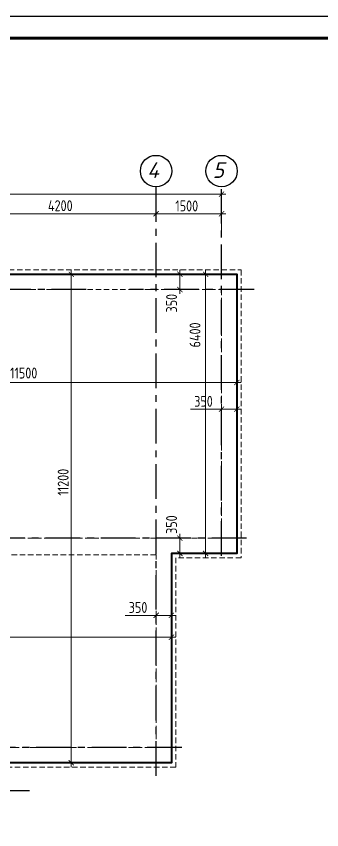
# Model space of a CAD drawing. Extents: x -12289450 to -10763036, y -7834513 to -6150123.
# Drawn here: x -10916637 to -10909636, y -7823467 to -7804813 of the extents above; entities that cross this region are included whole.
import ezdxf

# ---------------------------------------------------------------- set-up
doc = ezdxf.new("R2010")
doc.units = 0
doc.header["$LTSCALE"] = 25
doc.header["$PDMODE"] = 35
doc.linetypes.add('CENTER', pattern=[50.8, 31.75, -6.35, 6.35, -6.35])
doc.linetypes.add('DASHED', pattern=[0.75, 0.5, -0.25])
doc.layers.get('DefPoints').update_dxf_attribs({"color": 10, "lineweight": 30})
for name, color, linetype in [('005-РАЗМЕРЫ', 252, 'Continuous'), ('014-ОСИ', 251, 'CENTER'), ('EEE', 7, 'Continuous'), ('Новое', 51, 'Continuous'), ('Текст', 7, 'Continuous')]:
    doc.layers.add(name, color=color, linetype=linetype)
doc.layers.add('СТЕНЫ', color=5, linetype='Continuous', lineweight=40)
doc.styles.add('GOST 2.304', font='cs_gost2304.shx')
doc.styles.add('Isocpeur', font='isocpeui.ttf')
doc.dimstyles.new('1', dxfattribs={"dimscale": 100, "dimtxt": 2.5, "dimasz": 1.2, "dimexe": 1, "dimexo": 1, "dimgap": 0.5, "dimtad": 1, "dimdec": 0, "dimzin": 0, "dimdsep": 46, "dimtxsty": 'GOST 2.304', "dimblk": 'ARCHTICK', "dimcen": 0.09, "dimdle": 1, "dimclrd": 256, "dimclre": 256, "dimclrt": 7, "dimadec": 0, "dimazin": 0, "dimtfac": 1, "dimtdec": 0, "dimtmove": 0, "dimatfit": 3, "dimldrblk": 'ARCHTICK', "dimfxl": 0, "dimtolj": 1, "dimtzin": 0, "dimlwd": 5, "dimlwe": 5, "dimarcsym": 0})

# ---------------------------------------------------------------- blocks, each defined once
blk = doc.blocks.new('_ArchTick')
at = {"color": 0, "linetype": 'ByBlock', "const_width": 0.15}
blk.add_lwpolyline([(-0.5, -0.5), (0.5, 0.5)], dxfattribs=at)
blk = doc.blocks.new('*D1608')
at = {"layer": '005-РАЗМЕРЫ', "lineweight": 5, "transparency": 16777216}
for p, q in [((-10924332, -7808893), (-10911832, -7808893)), ((-10924232, -7809739), (-10924232, -7808793)), ((-10911932, -7809789), (-10911932, -7808793))]:
    blk.add_line(p, q, dxfattribs=at)
at = {"layer": 'DefPoints', "color": 0, "transparency": 16777216}
for p in [(-10911932, -7808893), (-10924232, -7809839), (-10911932, -7809889)]:
    blk.add_point(p, dxfattribs=at)
at = {"layer": '005-РАЗМЕРЫ', "lineweight": 5, "transparency": 16777216, "xscale": 120, "yscale": 120, "zscale": 120, "rotation": 180}
blk.add_blockref('_ArchTick', (-10924232, -7808893), dxfattribs=at)
at = {"layer": '005-РАЗМЕРЫ', "lineweight": 5, "transparency": 16777216, "xscale": 120, "yscale": 120, "zscale": 120}
blk.add_blockref('_ArchTick', (-10911932, -7808893), dxfattribs=at)
at = {"layer": '005-РАЗМЕРЫ', "color": 7, "transparency": 16777216, "insert": (-10919452, -7808703), "char_height": 250, "attachment_point": 5, "style": 'GOST 2.304'}
blk.add_mtext('\\A1;12300', dxfattribs=at)
blk = doc.blocks.new('*D1610')
at = {"layer": '005-РАЗМЕРЫ', "lineweight": 5, "transparency": 16777216}
for p, q in [((-10917632, -7809412), (-10917632, -7809242)), ((-10913432, -7809412), (-10913432, -7809242)), ((-10917732, -7809342), (-10913332, -7809342))]:
    blk.add_line(p, q, dxfattribs=at)
at = {"layer": 'DefPoints', "color": 0, "transparency": 16777216}
for p in [(-10913432, -7809342), (-10917632, -7809512), (-10913432, -7809512)]:
    blk.add_point(p, dxfattribs=at)
at = {"layer": '005-РАЗМЕРЫ', "lineweight": 5, "transparency": 16777216, "xscale": 120, "yscale": 120, "zscale": 120, "rotation": 180}
blk.add_blockref('_ArchTick', (-10917632, -7809342), dxfattribs=at)
at = {"layer": '005-РАЗМЕРЫ', "lineweight": 5, "transparency": 16777216, "xscale": 120, "yscale": 120, "zscale": 120}
blk.add_blockref('_ArchTick', (-10913432, -7809342), dxfattribs=at)
at = {"layer": '005-РАЗМЕРЫ', "color": 7, "transparency": 16777216, "insert": (-10915628, -7809158), "char_height": 250, "attachment_point": 5, "style": 'GOST 2.304'}
blk.add_mtext('\\A1;4200', dxfattribs=at)
blk = doc.blocks.new('*D1611')
at = {"layer": '005-РАЗМЕРЫ', "lineweight": 5, "transparency": 16777216}
for p, q in [((-10913432, -7809412), (-10913432, -7809242)), ((-10911932, -7809412), (-10911932, -7809242)), ((-10913532, -7809342), (-10911832, -7809342))]:
    blk.add_line(p, q, dxfattribs=at)
at = {"layer": 'DefPoints', "color": 0, "transparency": 16777216}
for p in [(-10911932, -7809342), (-10913432, -7809512), (-10911932, -7809512)]:
    blk.add_point(p, dxfattribs=at)
at = {"layer": '005-РАЗМЕРЫ', "lineweight": 5, "transparency": 16777216, "xscale": 120, "yscale": 120, "zscale": 120, "rotation": 180}
blk.add_blockref('_ArchTick', (-10913432, -7809342), dxfattribs=at)
at = {"layer": '005-РАЗМЕРЫ', "lineweight": 5, "transparency": 16777216, "xscale": 120, "yscale": 120, "zscale": 120}
blk.add_blockref('_ArchTick', (-10911932, -7809342), dxfattribs=at)
at = {"layer": '005-РАЗМЕРЫ', "color": 7, "transparency": 16777216, "insert": (-10912730, -7809162), "char_height": 250, "attachment_point": 5, "style": 'GOST 2.304'}
blk.add_mtext('\\A1;1500', dxfattribs=at)
blk = doc.blocks.new('*D1604')
at = {"layer": '005-РАЗМЕРЫ', "lineweight": 5, "transparency": 16777216}
for p, q in [((-10915345, -7810731), (-10915477, -7810731)), ((-10915377, -7810631), (-10915377, -7822031)), ((-10915345, -7821931), (-10915477, -7821931))]:
    blk.add_line(p, q, dxfattribs=at)
at = {"layer": 'DefPoints', "color": 0, "transparency": 16777216}
for p in [(-10915245, -7810731), (-10915377, -7821931), (-10915245, -7821931)]:
    blk.add_point(p, dxfattribs=at)
at = {"layer": '005-РАЗМЕРЫ', "lineweight": 5, "transparency": 16777216, "xscale": 120, "yscale": 120, "zscale": 120}
for p, rotation in [((-10915377, -7810731), 90), ((-10915377, -7821931), 270)]:
    blk.add_blockref('_ArchTick', p, dxfattribs=dict(at, rotation=rotation))
at = {"layer": '005-РАЗМЕРЫ', "color": 7, "transparency": 16777216, "insert": (-10915562, -7815498), "char_height": 250, "attachment_point": 5, "rotation": 90, "style": 'GOST 2.304'}
blk.add_mtext('\\A1;11200', dxfattribs=at)
blk = doc.blocks.new('*D1605')
at = {"layer": '005-РАЗМЕРЫ', "lineweight": 5, "ltscale": 100, "transparency": 16777216}
for p, q in [((-10923082, -7813081), (-10923082, -7813313)), ((-10911582, -7813088), (-10911582, -7813313)), ((-10911482, -7813213), (-10923182, -7813213))]:
    blk.add_line(p, q, dxfattribs=at)
at = {"layer": 'DefPoints', "color": 0, "ltscale": 100, "transparency": 16777216}
for p in [(-10923082, -7812981), (-10911582, -7812988), (-10923082, -7813213)]:
    blk.add_point(p, dxfattribs=at)
at = {"layer": '005-РАЗМЕРЫ', "lineweight": 5, "ltscale": 100, "transparency": 16777216, "xscale": 120, "yscale": 120, "zscale": 120, "rotation": 180}
blk.add_blockref('_ArchTick', (-10923082, -7813213), dxfattribs=at)
at = {"layer": '005-РАЗМЕРЫ', "lineweight": 5, "ltscale": 100, "transparency": 16777216, "xscale": 120, "yscale": 120, "zscale": 120}
blk.add_blockref('_ArchTick', (-10911582, -7813213), dxfattribs=at)
at = {"layer": '005-РАЗМЕРЫ', "color": 7, "ltscale": 100, "transparency": 16777216, "insert": (-10916467, -7812995), "char_height": 250, "attachment_point": 5, "style": 'GOST 2.304'}
blk.add_mtext('\\A1;11500', dxfattribs=at)
blk = doc.blocks.new('*D1606')
at = {"layer": '005-РАЗМЕРЫ', "lineweight": 5, "ltscale": 100, "transparency": 16777216}
for p, q in [((-10923182, -7819054), (-10912982, -7819054)), ((-10923082, -7819037), (-10923082, -7819154)), ((-10913082, -7819037), (-10913082, -7819154))]:
    blk.add_line(p, q, dxfattribs=at)
at = {"layer": 'DefPoints', "color": 0, "ltscale": 100, "transparency": 16777216}
for p in [(-10923082, -7818937), (-10913082, -7818937), (-10913082, -7819054)]:
    blk.add_point(p, dxfattribs=at)
at = {"layer": '005-РАЗМЕРЫ', "lineweight": 5, "ltscale": 100, "transparency": 16777216, "xscale": 120, "yscale": 120, "zscale": 120, "rotation": 180}
blk.add_blockref('_ArchTick', (-10923082, -7819054), dxfattribs=at)
at = {"layer": '005-РАЗМЕРЫ', "lineweight": 5, "ltscale": 100, "transparency": 16777216, "xscale": 120, "yscale": 120, "zscale": 120}
blk.add_blockref('_ArchTick', (-10913082, -7819054), dxfattribs=at)
at = {"layer": '005-РАЗМЕРЫ', "color": 7, "ltscale": 100, "transparency": 16777216, "insert": (-10918684, -7818842), "char_height": 250, "attachment_point": 5, "style": 'GOST 2.304'}
blk.add_mtext('\\A1;10000', dxfattribs=at)
blk = doc.blocks.new('*D1638')
at = {"layer": '005-РАЗМЕРЫ', "lineweight": 5, "ltscale": 100, "transparency": 16777216}
for p, q in [((-10912297, -7817231), (-10912297, -7810631)), ((-10912232, -7810731), (-10912197, -7810731)), ((-10912232, -7817131), (-10912197, -7817131))]:
    blk.add_line(p, q, dxfattribs=at)
at = {"layer": 'DefPoints', "color": 0, "ltscale": 100, "transparency": 16777216}
for p in [(-10912332, -7810731), (-10912297, -7810731), (-10912332, -7817131)]:
    blk.add_point(p, dxfattribs=at)
at = {"layer": '005-РАЗМЕРЫ', "lineweight": 5, "ltscale": 100, "transparency": 16777216, "xscale": 120, "yscale": 120, "zscale": 120}
for p, rotation in [((-10912297, -7810731), 90), ((-10912297, -7817131), 270)]:
    blk.add_blockref('_ArchTick', p, dxfattribs=dict(at, rotation=rotation))
at = {"layer": '005-РАЗМЕРЫ', "color": 7, "ltscale": 100, "transparency": 16777216, "insert": (-10912540, -7812121), "char_height": 250, "attachment_point": 5, "rotation": 90, "style": 'GOST 2.304'}
blk.add_mtext('\\A1;6400', dxfattribs=at)
blk = doc.blocks.new('*D1639')
at = {"layer": '005-РАЗМЕРЫ', "lineweight": 5, "ltscale": 100, "transparency": 16777216}
for p, q in [((-10912849, -7810731), (-10912987, -7810731)), ((-10912887, -7811181), (-10912887, -7810631)), ((-10912849, -7811081), (-10912987, -7811081))]:
    blk.add_line(p, q, dxfattribs=at)
at = {"layer": 'DefPoints', "color": 0, "ltscale": 100, "transparency": 16777216}
for p in [(-10912887, -7810731), (-10912749, -7810731), (-10912749, -7811081)]:
    blk.add_point(p, dxfattribs=at)
at = {"layer": '005-РАЗМЕРЫ', "lineweight": 5, "ltscale": 100, "transparency": 16777216, "xscale": 120, "yscale": 120, "zscale": 120}
for p, rotation in [((-10912887, -7810731), 90), ((-10912887, -7811081), 270)]:
    blk.add_blockref('_ArchTick', p, dxfattribs=dict(at, rotation=rotation))
at = {"layer": '005-РАЗМЕРЫ', "color": 7, "ltscale": 100, "transparency": 16777216, "insert": (-10913078, -7811393), "char_height": 250, "attachment_point": 5, "rotation": 90, "style": 'GOST 2.304'}
blk.add_mtext('\\A1;350', dxfattribs=at)
blk = doc.blocks.new('*D1641')
at = {"layer": '005-РАЗМЕРЫ', "lineweight": 5, "ltscale": 100, "transparency": 16777216}
for p, q in [((-10912887, -7816681), (-10912887, -7817231)), ((-10912849, -7816781), (-10912987, -7816781)), ((-10912849, -7817131), (-10912987, -7817131))]:
    blk.add_line(p, q, dxfattribs=at)
at = {"layer": 'DefPoints', "color": 0, "ltscale": 100, "transparency": 16777216}
for p in [(-10912749, -7816781), (-10912887, -7817131), (-10912749, -7817131)]:
    blk.add_point(p, dxfattribs=at)
at = {"layer": '005-РАЗМЕРЫ', "lineweight": 5, "ltscale": 100, "transparency": 16777216, "xscale": 120, "yscale": 120, "zscale": 120}
for p, rotation in [((-10912887, -7816781), 90), ((-10912887, -7817131), 270)]:
    blk.add_blockref('_ArchTick', p, dxfattribs=dict(at, rotation=rotation))
at = {"layer": '005-РАЗМЕРЫ', "color": 7, "ltscale": 100, "transparency": 16777216, "insert": (-10913078, -7816470), "char_height": 250, "attachment_point": 5, "rotation": 90, "style": 'GOST 2.304'}
blk.add_mtext('\\A1;350', dxfattribs=at)
blk = doc.blocks.new('*D1644')
at = {"layer": '005-РАЗМЕРЫ', "lineweight": 5, "transparency": 16777216}
for p, q in [((-10913432, -7818551), (-10914140, -7818551)), ((-10913432, -7818598), (-10913432, -7818451)), ((-10912982, -7818551), (-10913432, -7818551)), ((-10913082, -7818598), (-10913082, -7818451))]:
    blk.add_line(p, q, dxfattribs=at)
at = {"layer": 'DefPoints', "color": 0, "transparency": 16777216}
for p in [(-10913432, -7818551), (-10913432, -7818698), (-10913082, -7818698)]:
    blk.add_point(p, dxfattribs=at)
at = {"layer": '005-РАЗМЕРЫ', "lineweight": 5, "transparency": 16777216, "xscale": 120, "yscale": 120, "zscale": 120, "rotation": 180}
blk.add_blockref('_ArchTick', (-10913432, -7818551), dxfattribs=at)
at = {"layer": '005-РАЗМЕРЫ', "lineweight": 5, "transparency": 16777216, "xscale": 120, "yscale": 120, "zscale": 120}
blk.add_blockref('_ArchTick', (-10913082, -7818551), dxfattribs=at)
at = {"layer": '005-РАЗМЕРЫ', "color": 7, "transparency": 16777216, "insert": (-10913846, -7818371), "char_height": 250, "attachment_point": 5, "style": 'GOST 2.304'}
blk.add_mtext('\\A1;350', dxfattribs=at)
blk = doc.blocks.new('*D1645')
at = {"layer": '005-РАЗМЕРЫ', "lineweight": 5, "transparency": 16777216}
for p, q in [((-10911932, -7813871), (-10911932, -7813724)), ((-10911582, -7813871), (-10911582, -7813724)), ((-10911932, -7813824), (-10912640, -7813824)), ((-10911482, -7813824), (-10911932, -7813824))]:
    blk.add_line(p, q, dxfattribs=at)
at = {"layer": 'DefPoints', "color": 0, "transparency": 16777216}
for p in [(-10911932, -7813824), (-10911932, -7813971), (-10911582, -7813971)]:
    blk.add_point(p, dxfattribs=at)
at = {"layer": '005-РАЗМЕРЫ', "lineweight": 5, "transparency": 16777216, "xscale": 120, "yscale": 120, "zscale": 120, "rotation": 180}
blk.add_blockref('_ArchTick', (-10911932, -7813824), dxfattribs=at)
at = {"layer": '005-РАЗМЕРЫ', "lineweight": 5, "transparency": 16777216, "xscale": 120, "yscale": 120, "zscale": 120}
blk.add_blockref('_ArchTick', (-10911582, -7813824), dxfattribs=at)
at = {"layer": '005-РАЗМЕРЫ', "color": 7, "transparency": 16777216, "insert": (-10912346, -7813644), "char_height": 250, "attachment_point": 5, "style": 'GOST 2.304'}
blk.add_mtext('\\A1;350', dxfattribs=at)

msp = doc.modelspace()

# ---------------------------------------------------------------- linework, layer by layer
at = {"linetype": 'Continuous', "lineweight": 60, "ltscale": 75}
msp.add_lwpolyline([(-10929035.7, -7805313.4), (-10889535.9, -7805313.4), (-10889535.9, -7834013.3), (-10929035.7, -7834013.3)], close=True, dxfattribs=at)
at = {"layer": '014-ОСИ'}
for p, q in [((-10913432.3, -7822229.9), (-10913432.3, -7808722.5)), ((-10911932.3, -7817188.8), (-10911932.3, -7808722.5))]:
    msp.add_line(p, q, dxfattribs=at)
for points in [[(-10915033, -7811081.1), (-10926625.9, -7811081.1)], [(-10911182.3, -7811081.1), (-10914042.3, -7811081.1)], [(-10911362.2, -7816781.1), (-10926625.9, -7816781.1)], [(-10912844.2, -7821581.1), (-10926625.9, -7821581.1)]]:
    msp.add_lwpolyline(points, dxfattribs=at)
at = {"layer": 'EEE', "lineweight": 25, "ltscale": 3}
msp.add_line((-10919914.1, -7822567.1), (-10916337.7, -7822567.1), dxfattribs=at)
at = {"layer": 'Новое', "color": 7, "linetype": 'Continuous'}
msp.add_lwpolyline([(-10931035.7, -7804813.4), (-10889035.9, -7804813.4), (-10889035.9, -7834513.3), (-10931035.7, -7834513.3)], close=True, dxfattribs=at)
msp.add_lwpolyline([(-10931035.7, -7804813.4), (-10889035.9, -7804813.4), (-10889035.9, -7834513.3), (-10931035.7, -7834513.3)], close=True, dxfattribs=at)
at = {"layer": 'СТЕНЫ', "linetype": 'DASHED', "lineweight": 9, "ltscale": 10}
msp.add_line((-10911931.9, -7811081.1), (-10911931.9, -7816781.1), dxfattribs=at)
msp.add_lwpolyline([(-10923182.3, -7822031.1), (-10923182.3, -7817231.1), (-10924682.3, -7817231.1), (-10924682.3, -7814231.1), (-10923182.3, -7814231.1), (-10923182.3, -7810631.1), (-10911482.3, -7810631.1), (-10911482.3, -7817231.1), (-10912982.3, -7817231.1), (-10912982.3, -7822031.1)], close=True, dxfattribs=at)
at = {"layer": 'СТЕНЫ', "ltscale": 3}
msp.add_lwpolyline([(-10924582.3, -7815231.1), (-10924582.3, -7814331.1), (-10923082.3, -7814331.1), (-10923082.3, -7810731.1), (-10911582.3, -7810731.1), (-10911582.3, -7817131.1), (-10913082.3, -7817131.1), (-10913082.3, -7821931.1), (-10923082.3, -7821931.1)], dxfattribs=at)
at = {"layer": 'СТЕНЫ', "linetype": 'DASHED', "lineweight": 9, "ltscale": 10}
for points in [[(-10917442.3, -7811081.1), (-10911932.3, -7811081.1)], [(-10911931.9, -7816781.1), (-10917442.3, -7816781.1)], [(-10913432.3, -7817161.1), (-10917442.3, -7817161.1)], [(-10913432.3, -7821581.1), (-10913432.3, -7817161.1)], [(-10917442.3, -7821581.1), (-10913432.3, -7821581.1)]]:
    msp.add_lwpolyline(points, dxfattribs=at)
at = {"layer": 'Текст'}
for centre in [(-10913432.3, -7808362.5), (-10911932.3, -7808362.5)]:
    msp.add_circle(centre, 360, dxfattribs=at)

# ---------------------------------------------------------------- texts
at = {"layer": 'Текст', "style": 'Isocpeur'}
for s, p in [('4', (-10913637.6, -7808521.2)), ('5', (-10912137.6, -7808521.2))]:
    msp.add_text(s, height=360, dxfattribs=at).set_placement(p)

# ---------------------------------------------------------------- dimensions: what is measured, and where the dimension line sits
at = {"layer": '005-РАЗМЕРЫ'}
for base, p1, p2, picture, middle in [((-10911932.3, -7808893), (-10924232.3, -7809839.3), (-10911932.3, -7809888.8), '*D1608', (-10919451.8, -7808893)), ((-10913432.3, -7809342.5), (-10917632.3, -7809511.7), (-10913432.3, -7809511.7), '*D1610', (-10915628.2, -7809342.5)), ((-10911932.3, -7809342.5), (-10913432.3, -7809511.7), (-10911932.3, -7809511.7), '*D1611', (-10912729.6, -7809342.5))]:
    dim = msp.add_linear_dim(base=base, p1=p1, p2=p2, dimstyle='1', dxfattribs=at)
    dim.commit()
    dim.dimension.update_dxf_attribs({"geometry": picture, "text_midpoint": middle, "dimtype": 160})
for base, p1, p2, angle, picture, middle in [((-10915377, -7821931.1), (-10915244.6, -7810731.1), (-10915244.6, -7821931.1), 90, '*D1604', (-10915377, -7815498.3)), ((-10911932.3, -7813824.3), (-10911582.3, -7813971.2), (-10911932.3, -7813971.2), 180, '*D1645', (-10912346, -7813824.3)), ((-10913432.3, -7818551.2), (-10913082.3, -7818698.1), (-10913432.3, -7818698.1), 180, '*D1644', (-10913846, -7818551.2))]:
    dim = msp.add_linear_dim(base=base, p1=p1, p2=p2, angle=angle, dimstyle='1', dxfattribs=at)
    dim.commit()
    dim.dimension.update_dxf_attribs({"geometry": picture, "text_midpoint": middle, "dimtype": 160})
at = {"layer": '005-РАЗМЕРЫ', "ltscale": 100}
for base, p1, p2, angle, picture, middle in [((-10912886.5, -7810731.1), (-10912749.1, -7811081.1), (-10912749.1, -7810731.1), 90, '*D1639', (-10913077.5, -7811392.6)), ((-10912297.2, -7810731.1), (-10912332.3, -7817131.1), (-10912332.3, -7810731.1), 90, '*D1638', (-10912539.9, -7812120.7)), ((-10912886.5, -7817131.1), (-10912749.1, -7816781.1), (-10912749.1, -7817131.1), 270, '*D1641', (-10913077.5, -7816469.6))]:
    dim = msp.add_linear_dim(base=base, p1=p1, p2=p2, angle=angle, dimstyle='1', override={"dimtmove": 2}, dxfattribs=at)
    dim.commit()
    dim.dimension.update_dxf_attribs({"geometry": picture, "text_midpoint": middle, "dimtype": 160})
for base, p1, p2, picture, middle in [((-10923082.3, -7813213.1), (-10911582.3, -7812987.9), (-10923082.3, -7812980.9), '*D1605', (-10916467.5, -7812995.3)), ((-10913082.3, -7819053.6), (-10923082.3, -7818937.4), (-10913082.3, -7818937.4), '*D1606', (-10918683.6, -7818842))]:
    dim = msp.add_linear_dim(base=base, p1=p1, p2=p2, dimstyle='1', override={"dimtmove": 2}, dxfattribs=at)
    dim.commit()
    dim.dimension.update_dxf_attribs({"geometry": picture, "text_midpoint": middle, "dimtype": 160})

doc.saveas('drawing.dxf')
